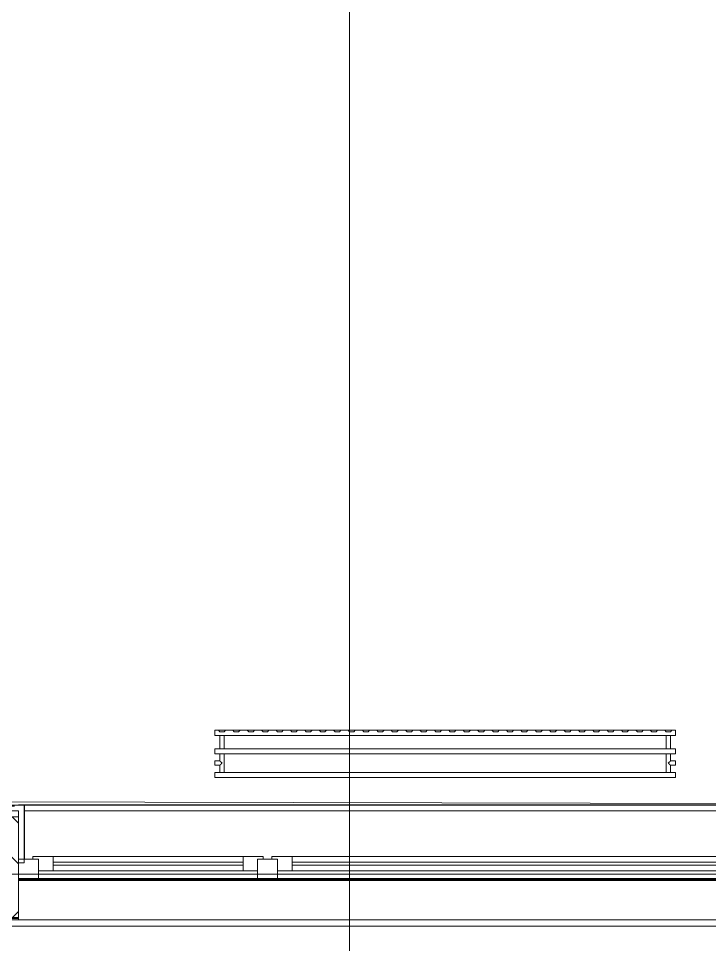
# Model space of a CAD drawing. Header units: millimetres. Extents: x -1113 to 415037, y -3642 to 28069.
# Drawn here: x 53375 to 55775, y -480 to 2735 of the extents above; entities that cross this region are included whole.
import ezdxf

# ---------------------------------------------------------------- set-up
doc = ezdxf.new("R2010")
doc.units = ezdxf.units.MM
for name, color, linetype, lineweight in [('0) Стена 3.93м', 3, 'Continuous', 60), ('1) Окна 2.25м-', 6, 'Continuous', 60), ('A-AREA-BNDY', 7, 'Continuous', 5), ('A-FLOR', 7, 'Continuous', 9), ('A-GLAZ', 7, 'Continuous', 9), ('A-GLAZ-1', 7, 'Continuous', 5), ('A-WALL', 7, 'Continuous', 5), ('I-WALL', 7, 'Continuous', 5), ('Оси', 7, 'Continuous', 9)]:
    doc.layers.add(name, color=color, linetype=linetype, lineweight=lineweight)
for name, color, linetype, lineweight, true_color in [('A-WALL-1', 9, 'Continuous', 5, 0x808080), ('A-WALL-FNSH-1', 9, 'Continuous', 5, 0x808080), ('M-EQPM-1', 7, 'Continuous', 9, 0xb2b2b2)]:
    doc.layers.add(name, color=color, linetype=linetype, lineweight=lineweight, true_color=true_color)

# ---------------------------------------------------------------- blocks, each defined once
blk = doc.blocks.new('120_Окно_СКБ_2Ст - 120_Окно_СКБ_2Ст 3100х2500 _мал_створка слева_-22446080-Объем проектирования 1 этажа')
at = {"layer": 'A-GLAZ'}
for p, q in [((-1550, -127), (-1550, -57)), ((-1550, -57), (-1480, -57)), ((-1480, -57), (-1480, -127)), ((650, -127), (650, -57)), ((650, -57), (720, -57)), ((720, -57), (720, -127)), ((1480, -127), (1480, -57)), ((1480, -57), (1550, -57)), ((1550, -57), (1550, -127)), ((650, -87), (-1480, -87)), ((-1480, -87), (-1480, -127)), ((-1430, -137), (-1430, -87)), ((600, -137), (600, -87)), ((650, -127), (650, -87)), ((1480, -87), (720, -87)), ((720, -87), (720, -127)), ((770, -137), (770, -87)), ((1430, -137), (1430, -87)), ((1480, -127), (1480, -87)), ((-1480, -127), (-1550, -127)), ((-1480, -127), (-1500, -127)), ((-1500, -127), (-1500, -137)), ((720, -127), (650, -127)), ((670, -127), (650, -127)), ((670, -137), (670, -127)), ((720, -127), (700, -127)), ((700, -127), (700, -137)), ((1550, -127), (1480, -127)), ((1500, -127), (1480, -127)), ((1500, -137), (1500, -127)), ((-1500, -137), (670, -137)), ((670, -137), (-1500, -137)), ((700, -137), (1500, -137)), ((1500, -137), (700, -137))]:
    blk.add_line(p, q, dxfattribs=at)
at = {"layer": 'A-GLAZ-1'}
for p, q in [((1550, -57), (-1550, -57)), ((-1530, -127), (-1500, -127)), ((-1430, -107), (600, -107)), ((600, -117), (-1430, -117)), ((670, -127), (700, -127)), ((770, -107), (1430, -107)), ((1430, -117), (770, -117)), ((1500, -127), (1530, -127))]:
    blk.add_line(p, q, dxfattribs=at)
blk = doc.blocks.new('radiator_prado_classic_z_tip_30_po exemplyaru - Classic Z Тип 30-500-V221-Объем проектирования 1 этажа')
at = {"layer": 'M-EQPM-1'}
for p, q in [((0, 228), (0, 210)), ((1600, 228), (0, 228)), ((0, 210), (0, 228)), ((0, 228), (12.5, 228)), ((12.5, 228), (37.5, 228)), ((37.5, 228), (12.5, 228)), ((12.5, 228), (37.5, 228)), ((12.5, 228), (17.5, 223)), ((12.5, 228), (17.5, 223)), ((32.5, 223), (37.5, 228)), ((37.5, 228), (32.5, 223)), ((37.5, 228), (62.5, 228)), ((62.5, 228), (87.5, 228)), ((87.5, 228), (62.5, 228)), ((62.5, 228), (87.5, 228)), ((62.5, 228), (67.5, 223)), ((62.5, 228), (67.5, 223)), ((82.5, 223), (87.5, 228)), ((87.5, 228), (82.5, 223)), ((87.5, 228), (112.5, 228)), ((112.5, 228), (137.5, 228)), ((137.5, 228), (112.5, 228)), ((112.5, 228), (137.5, 228)), ((112.5, 228), (117.5, 223)), ((112.5, 228), (117.5, 223)), ((132.5, 223), (137.5, 228)), ((137.5, 228), (132.5, 223)), ((137.5, 228), (162.5, 228)), ((162.5, 228), (187.5, 228)), ((187.5, 228), (162.5, 228)), ((162.5, 228), (187.5, 228)), ((162.5, 228), (167.5, 223)), ((162.5, 228), (167.5, 223)), ((182.5, 223), (187.5, 228)), ((187.5, 228), (182.5, 223)), ((187.5, 228), (212.5, 228)), ((212.5, 228), (237.5, 228)), ((237.5, 228), (212.5, 228)), ((212.5, 228), (237.5, 228)), ((212.5, 228), (217.5, 223)), ((212.5, 228), (217.5, 223)), ((232.5, 223), (237.5, 228)), ((237.5, 228), (232.5, 223)), ((237.5, 228), (262.5, 228)), ((262.5, 228), (287.5, 228)), ((287.5, 228), (262.5, 228)), ((262.5, 228), (287.5, 228)), ((262.5, 228), (267.5, 223)), ((262.5, 228), (267.5, 223)), ((282.5, 223), (287.5, 228)), ((287.5, 228), (282.5, 223)), ((287.5, 228), (312.5, 228)), ((312.5, 228), (337.5, 228)), ((337.5, 228), (312.5, 228)), ((312.5, 228), (337.5, 228)), ((312.5, 228), (317.5, 223)), ((312.5, 228), (317.5, 223)), ((332.5, 223), (337.5, 228)), ((337.5, 228), (332.5, 223)), ((337.5, 228), (362.5, 228)), ((362.5, 228), (387.5, 228)), ((387.5, 228), (362.5, 228)), ((362.5, 228), (387.5, 228)), ((362.5, 228), (367.5, 223)), ((362.5, 228), (367.5, 223)), ((382.5, 223), (387.5, 228)), ((387.5, 228), (382.5, 223)), ((387.5, 228), (412.5, 228)), ((412.5, 228), (437.5, 228)), ((437.5, 228), (412.5, 228)), ((412.5, 228), (437.5, 228)), ((412.5, 228), (417.5, 223)), ((412.5, 228), (417.5, 223)), ((432.5, 223), (437.5, 228)), ((437.5, 228), (432.5, 223)), ((437.5, 228), (462.5, 228)), ((462.5, 228), (487.5, 228)), ((487.5, 228), (462.5, 228)), ((462.5, 228), (487.5, 228)), ((462.5, 228), (467.5, 223)), ((462.5, 228), (467.5, 223)), ((482.5, 223), (487.5, 228)), ((487.5, 228), (482.5, 223)), ((487.5, 228), (512.5, 228)), ((512.5, 228), (537.5, 228)), ((537.5, 228), (512.5, 228)), ((512.5, 228), (537.5, 228)), ((512.5, 228), (517.5, 223)), ((512.5, 228), (517.5, 223)), ((532.5, 223), (537.5, 228)), ((537.5, 228), (532.5, 223)), ((537.5, 228), (562.5, 228)), ((562.5, 228), (587.5, 228)), ((587.5, 228), (562.5, 228)), ((562.5, 228), (587.5, 228)), ((562.5, 228), (567.5, 223)), ((562.5, 228), (567.5, 223)), ((582.5, 223), (587.5, 228)), ((587.5, 228), (582.5, 223)), ((587.5, 228), (612.5, 228)), ((612.5, 228), (637.5, 228)), ((637.5, 228), (612.5, 228)), ((612.5, 228), (637.5, 228)), ((612.5, 228), (617.5, 223)), ((612.5, 228), (617.5, 223)), ((632.5, 223), (637.5, 228)), ((637.5, 228), (632.5, 223)), ((637.5, 228), (662.5, 228)), ((662.5, 228), (687.5, 228)), ((687.5, 228), (662.5, 228)), ((662.5, 228), (687.5, 228)), ((662.5, 228), (667.5, 223)), ((662.5, 228), (667.5, 223)), ((682.5, 223), (687.5, 228)), ((687.5, 228), (682.5, 223)), ((687.5, 228), (712.5, 228)), ((712.5, 228), (737.5, 228)), ((737.5, 228), (712.5, 228)), ((712.5, 228), (737.5, 228)), ((712.5, 228), (717.5, 223)), ((712.5, 228), (717.5, 223)), ((732.5, 223), (737.5, 228)), ((737.5, 228), (732.5, 223)), ((737.5, 228), (762.5, 228)), ((762.5, 228), (787.5, 228)), ((787.5, 228), (762.5, 228)), ((762.5, 228), (787.5, 228)), ((762.5, 228), (767.5, 223)), ((762.5, 228), (767.5, 223)), ((782.5, 223), (787.5, 228)), ((787.5, 228), (782.5, 223)), ((787.5, 228), (812.5, 228)), ((812.5, 228), (837.5, 228)), ((837.5, 228), (812.5, 228)), ((812.5, 228), (837.5, 228)), ((812.5, 228), (817.5, 223)), ((812.5, 228), (817.5, 223)), ((832.5, 223), (837.5, 228)), ((837.5, 228), (832.5, 223)), ((837.5, 228), (862.5, 228)), ((862.5, 228), (887.5, 228)), ((887.5, 228), (862.5, 228)), ((862.5, 228), (887.5, 228)), ((862.5, 228), (867.5, 223)), ((862.5, 228), (867.5, 223)), ((882.5, 223), (887.5, 228)), ((887.5, 228), (882.5, 223)), ((887.5, 228), (912.5, 228)), ((912.5, 228), (937.5, 228)), ((937.5, 228), (912.5, 228)), ((912.5, 228), (937.5, 228)), ((912.5, 228), (917.5, 223)), ((912.5, 228), (917.5, 223)), ((932.5, 223), (937.5, 228)), ((937.5, 228), (932.5, 223)), ((937.5, 228), (962.5, 228)), ((962.5, 228), (987.5, 228)), ((987.5, 228), (962.5, 228)), ((962.5, 228), (987.5, 228)), ((962.5, 228), (967.5, 223)), ((962.5, 228), (967.5, 223)), ((982.5, 223), (987.5, 228)), ((987.5, 228), (982.5, 223)), ((987.5, 228), (1012.5, 228)), ((1012.5, 228), (1037.5, 228)), ((1037.5, 228), (1012.5, 228)), ((1012.5, 228), (1037.5, 228)), ((1012.5, 228), (1017.5, 223)), ((1012.5, 228), (1017.5, 223)), ((1032.5, 223), (1037.5, 228)), ((1037.5, 228), (1032.5, 223)), ((1037.5, 228), (1062.5, 228)), ((1062.5, 228), (1087.5, 228)), ((1087.5, 228), (1062.5, 228)), ((1062.5, 228), (1087.5, 228)), ((1062.5, 228), (1067.5, 223)), ((1062.5, 228), (1067.5, 223)), ((1082.5, 223), (1087.5, 228)), ((1087.5, 228), (1082.5, 223)), ((1087.5, 228), (1112.5, 228)), ((1112.5, 228), (1137.5, 228)), ((1137.5, 228), (1112.5, 228)), ((1112.5, 228), (1137.5, 228)), ((1112.5, 228), (1117.5, 223)), ((1112.5, 228), (1117.5, 223)), ((1132.5, 223), (1137.5, 228)), ((1137.5, 228), (1132.5, 223)), ((1137.5, 228), (1162.5, 228)), ((1162.5, 228), (1187.5, 228)), ((1187.5, 228), (1162.5, 228)), ((1162.5, 228), (1187.5, 228)), ((1162.5, 228), (1167.5, 223)), ((1162.5, 228), (1167.5, 223)), ((1182.5, 223), (1187.5, 228)), ((1187.5, 228), (1182.5, 223)), ((1187.5, 228), (1212.5, 228)), ((1212.5, 228), (1237.5, 228)), ((1237.5, 228), (1212.5, 228)), ((1212.5, 228), (1237.5, 228)), ((1212.5, 228), (1217.5, 223)), ((1212.5, 228), (1217.5, 223)), ((1232.5, 223), (1237.5, 228)), ((1237.5, 228), (1232.5, 223)), ((1237.5, 228), (1262.5, 228)), ((1262.5, 228), (1287.5, 228)), ((1287.5, 228), (1262.5, 228)), ((1262.5, 228), (1287.5, 228)), ((1262.5, 228), (1267.5, 223)), ((1262.5, 228), (1267.5, 223)), ((1282.5, 223), (1287.5, 228)), ((1287.5, 228), (1282.5, 223)), ((1287.5, 228), (1312.5, 228)), ((1312.5, 228), (1337.5, 228)), ((1337.5, 228), (1312.5, 228)), ((1312.5, 228), (1337.5, 228)), ((1312.5, 228), (1317.5, 223)), ((1312.5, 228), (1317.5, 223)), ((1332.5, 223), (1337.5, 228)), ((1337.5, 228), (1332.5, 223)), ((1337.5, 228), (1362.5, 228)), ((1362.5, 228), (1387.5, 228)), ((1387.5, 228), (1362.5, 228)), ((1362.5, 228), (1387.5, 228)), ((1362.5, 228), (1367.5, 223)), ((1362.5, 228), (1367.5, 223)), ((1382.5, 223), (1387.5, 228)), ((1387.5, 228), (1382.5, 223)), ((1387.9, 228), (1412.5, 228)), ((1412.5, 228), (1437.5, 228)), ((1437.5, 228), (1412.5, 228)), ((1412.5, 228), (1437.5, 228)), ((1412.5, 228), (1417.5, 223)), ((1412.5, 228), (1417.5, 223)), ((1432.5, 223), (1437.5, 228)), ((1437.5, 228), (1432.5, 223)), ((1437.5, 228), (1462.5, 228)), ((1462.5, 228), (1487.5, 228)), ((1487.5, 228), (1462.5, 228)), ((1462.5, 228), (1487.5, 228)), ((1462.5, 228), (1467.5, 223)), ((1462.5, 228), (1467.5, 223)), ((1482.5, 223), (1487.5, 228)), ((1487.5, 228), (1482.5, 223)), ((1487.5, 228), (1512.5, 228)), ((1512.5, 228), (1537.5, 228)), ((1537.5, 228), (1512.5, 228)), ((1512.5, 228), (1537.5, 228)), ((1512.5, 228), (1517.5, 223)), ((1512.5, 228), (1517.5, 223)), ((1532.5, 223), (1537.5, 228)), ((1537.5, 228), (1532.5, 223)), ((1537.5, 228), (1562.5, 228)), ((1562.5, 228), (1587.5, 228)), ((1587.5, 228), (1562.5, 228)), ((1562.5, 228), (1587.5, 228)), ((1562.5, 228), (1567.5, 223)), ((1562.5, 228), (1567.5, 223)), ((1582.5, 223), (1587.5, 228)), ((1587.5, 228), (1582.5, 223)), ((1587.5, 228), (1600, 228)), ((1600, 210), (1600, 228)), ((1600, 228), (1600, 210)), ((0, 210), (1600, 210)), ((17.8, 210), (0, 210)), ((32.5, 223), (17.5, 223)), ((17.5, 223), (32.5, 223)), ((17.5, 210), (17.5, 164)), ((17.5, 210), (17.5, 164)), ((17.8, 210), (17.5, 210)), ((17.5, 210), (17.8, 210)), ((17.8, 210), (17.5, 210)), ((17.5, 210), (32.5, 210)), ((32.2, 210), (17.8, 210)), ((17.8, 210), (32.2, 210)), ((32.2, 210), (17.8, 210)), ((32.5, 210), (32.2, 210)), ((32.2, 210), (32.5, 210)), ((32.5, 210), (32.2, 210)), ((1567.8, 210), (32.2, 210)), ((32.5, 164), (32.5, 210)), ((32.5, 164), (32.5, 210)), ((82.5, 223), (67.5, 223)), ((67.5, 223), (82.5, 223)), ((132.5, 223), (117.5, 223)), ((117.5, 223), (132.5, 223)), ((182.5, 223), (167.5, 223)), ((167.5, 223), (182.5, 223)), ((232.5, 223), (217.5, 223)), ((217.5, 223), (232.5, 223)), ((282.5, 223), (267.5, 223)), ((267.5, 223), (282.5, 223)), ((332.5, 223), (317.5, 223)), ((317.5, 223), (332.5, 223)), ((382.5, 223), (367.5, 223)), ((367.5, 223), (382.5, 223)), ((432.5, 223), (417.5, 223)), ((417.5, 223), (432.5, 223)), ((482.5, 223), (467.5, 223)), ((467.5, 223), (482.5, 223)), ((532.5, 223), (517.5, 223)), ((517.5, 223), (532.5, 223)), ((582.5, 223), (567.5, 223)), ((567.5, 223), (582.5, 223)), ((632.5, 223), (617.5, 223)), ((617.5, 223), (632.5, 223)), ((682.5, 223), (667.5, 223)), ((667.5, 223), (682.5, 223)), ((732.5, 223), (717.5, 223)), ((717.5, 223), (732.5, 223)), ((782.5, 223), (767.5, 223)), ((767.5, 223), (782.5, 223)), ((832.5, 223), (817.5, 223)), ((817.5, 223), (832.5, 223)), ((882.5, 223), (867.5, 223)), ((867.5, 223), (882.5, 223)), ((932.5, 223), (917.5, 223)), ((917.5, 223), (932.5, 223)), ((982.5, 223), (967.5, 223)), ((967.5, 223), (982.5, 223)), ((1032.5, 223), (1017.5, 223)), ((1017.5, 223), (1032.5, 223)), ((1082.5, 223), (1067.5, 223)), ((1067.5, 223), (1082.5, 223)), ((1132.5, 223), (1117.5, 223)), ((1117.5, 223), (1132.5, 223)), ((1182.5, 223), (1167.5, 223)), ((1167.5, 223), (1182.5, 223)), ((1232.5, 223), (1217.5, 223)), ((1217.5, 223), (1232.5, 223)), ((1282.5, 223), (1267.5, 223)), ((1267.5, 223), (1282.5, 223)), ((1332.5, 223), (1317.5, 223)), ((1317.5, 223), (1332.5, 223)), ((1382.5, 223), (1367.5, 223)), ((1367.5, 223), (1382.5, 223)), ((1432.5, 223), (1417.5, 223)), ((1417.5, 223), (1432.5, 223)), ((1482.5, 223), (1467.5, 223)), ((1467.5, 223), (1482.5, 223)), ((1532.5, 223), (1517.5, 223)), ((1517.5, 223), (1532.5, 223)), ((1582.5, 223), (1567.5, 223)), ((1567.5, 223), (1582.5, 223)), ((1567.5, 210), (1567.5, 164)), ((1567.5, 210), (1567.5, 164)), ((1567.8, 210), (1567.5, 210)), ((1567.5, 210), (1582.5, 210)), ((1567.8, 210), (1567.5, 210)), ((1567.5, 210), (1567.8, 210)), ((1582.2, 210), (1567.8, 210)), ((1582.2, 210), (1567.8, 210)), ((1567.8, 210), (1582.2, 210)), ((1582.5, 210), (1582.2, 210)), ((1582.5, 210), (1582.2, 210)), ((1582.2, 210), (1582.5, 210)), ((1600, 210), (1582.2, 210)), ((1582.5, 164), (1582.5, 210)), ((1582.5, 164), (1582.5, 210)), ((1600, 164), (0, 164)), ((0, 164), (0, 146)), ((0, 146), (0, 164)), ((0, 164), (17.8, 164)), ((17.8, 164), (17.5, 164)), ((17.5, 164), (17.8, 164)), ((17.8, 164), (17.5, 164)), ((17.5, 164), (32.5, 164)), ((32.2, 164), (17.8, 164)), ((17.8, 164), (32.2, 164)), ((32.2, 164), (17.8, 164)), ((32.5, 164), (32.2, 164)), ((32.2, 164), (32.5, 164)), ((32.5, 164), (32.2, 164)), ((32.2, 164), (1567.8, 164)), ((1567.8, 164), (1567.5, 164)), ((1567.5, 164), (1582.5, 164)), ((1567.8, 164), (1567.5, 164)), ((1567.5, 164), (1567.8, 164)), ((1582.2, 164), (1567.8, 164)), ((1582.2, 164), (1567.8, 164)), ((1567.8, 164), (1575, 164)), ((1575, 164), (1582.2, 164)), ((1582.5, 164), (1582.2, 164)), ((1582.5, 164), (1582.2, 164)), ((1582.2, 164), (1582.5, 164)), ((1582.2, 164), (1600, 164)), ((1600, 146), (1600, 164)), ((1600, 164), (1600, 146)), ((0, 146), (1600, 146)), ((18.5, 146), (0, 146)), ((17.5, 146), (17.5, 121.5)), ((17.5, 146), (17.5, 121.5)), ((17.5, 146), (18.5, 146)), ((18.5, 146), (17.5, 146)), ((17.5, 146), (18.5, 146)), ((32.5, 146), (17.5, 146)), ((18.5, 146), (32.2, 146)), ((32.2, 146), (18.5, 146)), ((18.5, 146), (32.2, 146)), ((32.2, 146), (32.5, 146)), ((32.5, 146), (32.2, 146)), ((32.2, 146), (32.5, 146)), ((1567.8, 146), (32.2, 146)), ((32.5, 82), (32.5, 146)), ((32.5, 82), (32.5, 146)), ((1567.5, 146), (1567.5, 82)), ((1567.5, 146), (1567.5, 82)), ((1567.5, 146), (1567.8, 146)), ((1582.5, 146), (1567.5, 146)), ((1567.5, 146), (1567.8, 146)), ((1567.8, 146), (1567.5, 146)), ((1567.8, 146), (1581.5, 146)), ((1567.8, 146), (1581.5, 146)), ((1581.5, 146), (1567.8, 146)), ((1581.5, 146), (1582.5, 146)), ((1581.5, 146), (1582.5, 146)), ((1582.5, 146), (1581.5, 146)), ((1600, 146), (1581.5, 146)), ((1582.5, 121.5), (1582.5, 146)), ((1582.5, 121.5), (1582.5, 146)), ((17.5, 121.5), (0, 121.5)), ((17.5, 121.5), (0, 121.5)), ((0, 121.5), (0, 120.5)), ((0, 106.5), (0, 121.5)), ((0, 120.5), (0, 107.5)), ((0, 120.5), (0, 119.3)), ((0, 114), (0, 120.5)), ((0, 120.5), (0, 120.5)), ((0, 119.3), (0, 117.8)), ((0, 117.8), (0, 114)), ((0, 114), (0, 110.3)), ((0, 107.5), (0, 114)), ((0, 110.3), (0, 108.7)), ((0, 108.7), (0, 107.5)), ((0, 107.5), (0, 106.5)), ((0, 107.5), (0, 107.5)), ((0, 106.5), (17.5, 106.5)), ((0, 106.5), (17.5, 106.5)), ((17.5, 106.5), (17.5, 82)), ((17.5, 106.5), (17.5, 82)), ((1600, 121.5), (1582.5, 121.5)), ((1600, 121.5), (1582.5, 121.5)), ((1582.5, 82), (1582.5, 106.5)), ((1582.5, 106.5), (1600, 106.5)), ((1582.5, 82), (1582.5, 106.5)), ((1582.5, 106.5), (1600, 106.5)), ((1600, 121.5), (1600, 106.5)), ((1600, 120.5), (1600, 121.5)), ((1600, 121.5), (1600, 120.5)), ((1600, 120.5), (1600, 121.5)), ((1600, 107.5), (1600, 120.5)), ((1600, 120.5), (1600, 107.5)), ((1600, 107.5), (1600, 120.5)), ((1600, 106.5), (1600, 107.5)), ((1600, 107.5), (1600, 106.5)), ((1600, 106.5), (1600, 107.5)), ((1600, 82), (0, 82)), ((0, 82), (0, 64)), ((0, 64), (0, 82)), ((0, 82), (18.5, 82)), ((18.5, 82), (17.5, 82)), ((17.5, 82), (18.5, 82)), ((18.5, 82), (17.5, 82)), ((17.5, 82), (32.5, 82)), ((32.2, 82), (18.5, 82)), ((18.5, 82), (32.2, 82)), ((32.2, 82), (18.5, 82)), ((32.5, 82), (32.2, 82)), ((32.2, 82), (32.5, 82)), ((32.5, 82), (32.2, 82)), ((32.2, 82), (1567.8, 82)), ((1567.8, 82), (1567.5, 82)), ((1567.5, 82), (1582.5, 82)), ((1567.8, 82), (1567.5, 82)), ((1567.5, 82), (1567.8, 82)), ((1581.5, 82), (1567.8, 82)), ((1581.5, 82), (1567.8, 82)), ((1567.8, 82), (1581.5, 82)), ((1582.5, 82), (1581.5, 82)), ((1582.5, 82), (1581.5, 82)), ((1581.5, 82), (1582.5, 82)), ((1581.5, 82), (1600, 82)), ((1600, 64), (1600, 82)), ((1600, 82), (1600, 64)), ((1600, 64), (0, 64)), ((0, 64), (1600, 64))]:
    blk.add_line(p, q, dxfattribs=at)
for points, knots in [([(18.5, 120.5), (18.4, 120.6), (18.3, 120.7), (18.1, 120.9), (17.9, 121.1), (17.8, 121.2), (17.7, 121.3), (17.5, 121.5), (17.5, 121.5), (17.5, 121.5)], [0.7142857, 0.7142857, 0.7142857, 0.7142857, 0.75, 0.7857143, 0.8214286, 0.8571429, 0.8928571, 0.9285714, 1, 1, 1, 1]), ([(17.5, 121.5), (17.5, 121.5), (17.5, 121.5), (17.7, 121.3), (17.8, 121.2), (17.9, 121.1), (18.1, 120.9), (18.3, 120.7), (18.4, 120.6), (18.5, 120.5)], [0, 0, 0, 0, 0.0714286, 0.1071429, 0.1428571, 0.1785714, 0.2142857, 0.25, 0.2857143, 0.2857143, 0.2857143, 0.2857143]), ([(17.5, 121.5), (17.5, 121.5), (17.5, 121.5), (17.7, 121.3), (17.8, 121.2), (17.9, 121.1), (18.1, 120.9), (18.3, 120.7), (18.4, 120.6), (18.5, 120.5)], [0, 0, 0, 0, 0.0714286, 0.1071429, 0.1428571, 0.1785714, 0.2142857, 0.25, 0.2857143, 0.2857143, 0.2857143, 0.2857143]), ([(25, 114), (24.5, 114.5), (23.6, 115.4), (22.4, 116.6), (21.6, 117.4), (21.1, 117.9), (20.8, 118.2), (20.5, 118.5), (20.2, 118.8), (19.8, 119.1), (19.6, 119.4), (19.3, 119.7), (19, 120), (18.7, 120.3), (18.5, 120.5), (18.3, 120.7), (18.1, 120.9), (17.9, 121.1), (17.8, 121.2), (17.7, 121.3), (17.5, 121.5), (17.5, 121.5), (17.5, 121.5)], [0, 0, 0, 0, 0.142857, 0.285714, 0.357143, 0.392857, 0.428571, 0.464286, 0.5, 0.535714, 0.571429, 0.607143, 0.642857, 0.678571, 0.714286, 0.75, 0.785714, 0.821429, 0.857143, 0.892857, 0.928571, 1, 1, 1, 1]), ([(17.5, 106.5), (17.5, 106.5), (17.5, 106.5), (17.7, 106.7), (17.8, 106.8), (17.9, 106.9), (18.1, 107.1), (18.3, 107.3), (18.5, 107.5), (18.7, 107.7), (19, 108), (19.3, 108.3), (19.6, 108.6), (19.8, 108.9), (20.3, 109.3), (20.7, 109.7), (21.1, 110.1), (21.6, 110.6), (22.4, 111.4), (23.6, 112.6), (24.5, 113.5), (25, 114)], [0, 0, 0, 0, 0.071429, 0.107143, 0.142857, 0.178571, 0.214286, 0.25, 0.285714, 0.321429, 0.357143, 0.392857, 0.428571, 0.464286, 0.5, 0.571429, 0.607143, 0.642857, 0.714286, 0.857143, 1, 1, 1, 1]), ([(17.5, 106.5), (17.5, 106.5), (17.5, 106.5), (17.7, 106.7), (17.8, 106.8), (17.9, 106.9), (18.1, 107.1), (18.3, 107.3), (18.4, 107.4), (18.5, 107.5)], [0, 0, 0, 0, 0.0714286, 0.1071429, 0.1428571, 0.1785714, 0.2142857, 0.25, 0.2857143, 0.2857143, 0.2857143, 0.2857143]), ([(18.5, 107.5), (18.4, 107.4), (18.3, 107.3), (18.1, 107.1), (17.9, 106.9), (17.8, 106.8), (17.7, 106.7), (17.5, 106.5), (17.5, 106.5), (17.5, 106.5)], [0.7142857, 0.7142857, 0.7142857, 0.7142857, 0.75, 0.7857143, 0.8214286, 0.8571429, 0.8928571, 0.9285714, 1, 1, 1, 1]), ([(18.5, 107.5), (18.4, 107.4), (18.3, 107.3), (18.1, 107.1), (17.9, 106.9), (17.8, 106.8), (17.7, 106.7), (17.5, 106.5), (17.5, 106.5), (17.5, 106.5)], [0.7142857, 0.7142857, 0.7142857, 0.7142857, 0.75, 0.7857143, 0.8214286, 0.8571429, 0.8928571, 0.9285714, 1, 1, 1, 1]), ([(22.1, 116.9), (21.9, 117.1), (21.6, 117.4), (21.1, 117.9), (20.8, 118.2), (20.5, 118.5), (20.2, 118.8), (19.9, 119.2), (19.7, 119.3), (19.6, 119.4)], [0.2857143, 0.2857143, 0.2857143, 0.2857143, 0.3571429, 0.3928571, 0.4285714, 0.4642857, 0.5, 0.5357143, 0.5714286, 0.5714286, 0.5714286, 0.5714286]), ([(19.6, 119.4), (19.7, 119.3), (19.9, 119.2), (20.3, 118.7), (20.7, 118.3), (21.1, 117.9), (21.6, 117.4), (21.9, 117.1), (22.1, 116.9)], [0.4285714, 0.4285714, 0.4285714, 0.4285714, 0.4642857, 0.5, 0.5714286, 0.6071429, 0.6428571, 0.7142857, 0.7142857, 0.7142857, 0.7142857]), ([(19.6, 119.4), (19.7, 119.3), (19.8, 119.1), (20.3, 118.7), (20.7, 118.3), (21.1, 117.9), (21.6, 117.4), (21.9, 117.1), (22.1, 116.9)], [0.4285714, 0.4285714, 0.4285714, 0.4285714, 0.4642857, 0.5, 0.5714286, 0.6071429, 0.6428571, 0.7142857, 0.7142857, 0.7142857, 0.7142857]), ([(19.6, 108.6), (19.7, 108.7), (19.9, 108.8), (20.3, 109.3), (20.7, 109.7), (21.1, 110.1), (21.6, 110.6), (21.9, 110.9), (22.1, 111.1)], [0.4285714, 0.4285714, 0.4285714, 0.4285714, 0.4642857, 0.5, 0.5714286, 0.6071429, 0.6428571, 0.7142857, 0.7142857, 0.7142857, 0.7142857]), ([(22.1, 111.1), (21.9, 110.9), (21.6, 110.6), (21.1, 110.1), (20.8, 109.8), (20.5, 109.5), (20.2, 109.2), (19.9, 108.8), (19.7, 108.7), (19.6, 108.6)], [0.2857143, 0.2857143, 0.2857143, 0.2857143, 0.3571429, 0.3928571, 0.4285714, 0.4642857, 0.5, 0.5357143, 0.5714286, 0.5714286, 0.5714286, 0.5714286]), ([(22.1, 111.1), (21.9, 110.9), (21.6, 110.6), (21.1, 110.1), (20.8, 109.8), (20.5, 109.5), (20.2, 109.2), (19.8, 108.9), (19.7, 108.7), (19.6, 108.6)], [0.2857143, 0.2857143, 0.2857143, 0.2857143, 0.3571429, 0.3928571, 0.4285714, 0.4642857, 0.5, 0.5357143, 0.5714286, 0.5714286, 0.5714286, 0.5714286]), ([(1575, 114), (1575.5, 114.5), (1576.4, 115.4), (1577.6, 116.6), (1578.4, 117.4), (1578.9, 117.9), (1579.2, 118.2), (1579.5, 118.5), (1579.8, 118.8), (1580.1, 119.2), (1580.4, 119.4), (1580.7, 119.7), (1581, 120), (1581.3, 120.3), (1581.5, 120.5), (1581.7, 120.7), (1581.9, 120.9), (1582.1, 121.1), (1582.2, 121.2), (1582.3, 121.3), (1582.5, 121.5), (1582.5, 121.5), (1582.5, 121.5)], [0, 0, 0, 0, 0.142857, 0.285714, 0.357143, 0.392857, 0.428571, 0.464286, 0.5, 0.535714, 0.571429, 0.607143, 0.642857, 0.678571, 0.714286, 0.75, 0.785714, 0.821429, 0.857143, 0.892857, 0.928571, 1, 1, 1, 1]), ([(1582.5, 106.5), (1582.5, 106.5), (1582.5, 106.5), (1582.3, 106.7), (1582.2, 106.8), (1582.1, 106.9), (1581.9, 107.1), (1581.7, 107.3), (1581.5, 107.5), (1581.3, 107.7), (1581, 108), (1580.7, 108.3), (1580.4, 108.6), (1580.1, 108.8), (1579.7, 109.3), (1579.3, 109.7), (1578.9, 110.1), (1578.4, 110.6), (1577.6, 111.4), (1576.4, 112.6), (1575.5, 113.5), (1575, 114)], [0, 0, 0, 0, 0.071429, 0.107143, 0.142857, 0.178571, 0.214286, 0.25, 0.285714, 0.321429, 0.357143, 0.392857, 0.428571, 0.464286, 0.5, 0.571429, 0.607143, 0.642857, 0.714286, 0.857143, 1, 1, 1, 1]), ([(1580.4, 119.4), (1580.3, 119.3), (1580.1, 119.2), (1579.7, 118.7), (1579.3, 118.3), (1578.9, 117.9), (1578.4, 117.4), (1578.1, 117.1), (1577.9, 116.9)], [0.4285714, 0.4285714, 0.4285714, 0.4285714, 0.4642857, 0.5, 0.5714286, 0.6071429, 0.6428571, 0.7142857, 0.7142857, 0.7142857, 0.7142857]), ([(1580.4, 119.4), (1580.3, 119.3), (1580.1, 119.2), (1579.7, 118.7), (1579.3, 118.3), (1578.9, 117.9), (1578.4, 117.4), (1578.1, 117.1), (1577.9, 116.9)], [0.4285714, 0.4285714, 0.4285714, 0.4285714, 0.4642857, 0.5, 0.5714286, 0.6071429, 0.6428571, 0.7142857, 0.7142857, 0.7142857, 0.7142857]), ([(1577.9, 116.9), (1578.1, 117.1), (1578.4, 117.4), (1578.9, 117.9), (1579.2, 118.2), (1579.5, 118.5), (1579.8, 118.8), (1580.1, 119.2), (1580.3, 119.3), (1580.4, 119.4)], [0.2857143, 0.2857143, 0.2857143, 0.2857143, 0.3571429, 0.3928571, 0.4285714, 0.4642857, 0.5, 0.5357143, 0.5714286, 0.5714286, 0.5714286, 0.5714286]), ([(1577.9, 111.1), (1578.1, 110.9), (1578.4, 110.6), (1578.9, 110.1), (1579.2, 109.8), (1579.5, 109.5), (1579.8, 109.2), (1580.1, 108.8), (1580.3, 108.7), (1580.4, 108.6)], [0.2857143, 0.2857143, 0.2857143, 0.2857143, 0.3571429, 0.3928571, 0.4285714, 0.4642857, 0.5, 0.5357143, 0.5714286, 0.5714286, 0.5714286, 0.5714286]), ([(1577.9, 111.1), (1578.1, 110.9), (1578.4, 110.6), (1578.9, 110.1), (1579.2, 109.8), (1579.5, 109.5), (1579.8, 109.2), (1580.1, 108.8), (1580.3, 108.7), (1580.4, 108.6)], [0.2857143, 0.2857143, 0.2857143, 0.2857143, 0.3571429, 0.3928571, 0.4285714, 0.4642857, 0.5, 0.5357143, 0.5714286, 0.5714286, 0.5714286, 0.5714286]), ([(1580.4, 108.6), (1580.3, 108.7), (1580.1, 108.8), (1579.7, 109.3), (1579.3, 109.7), (1578.9, 110.1), (1578.4, 110.6), (1578.1, 110.9), (1577.9, 111.1)], [0.4285714, 0.4285714, 0.4285714, 0.4285714, 0.4642857, 0.5, 0.5714286, 0.6071429, 0.6428571, 0.7142857, 0.7142857, 0.7142857, 0.7142857]), ([(1582.5, 121.5), (1582.5, 121.5), (1582.5, 121.5), (1582.3, 121.3), (1582.2, 121.2), (1582.1, 121.1), (1581.9, 120.9), (1581.7, 120.7), (1581.6, 120.6), (1581.5, 120.5)], [0, 0, 0, 0, 0.0714286, 0.1071429, 0.1428571, 0.1785714, 0.2142857, 0.25, 0.2857143, 0.2857143, 0.2857143, 0.2857143]), ([(1582.5, 121.5), (1582.5, 121.5), (1582.5, 121.5), (1582.3, 121.3), (1582.2, 121.2), (1582.1, 121.1), (1581.9, 120.9), (1581.7, 120.7), (1581.6, 120.6), (1581.5, 120.5)], [0, 0, 0, 0, 0.0714286, 0.1071429, 0.1428571, 0.1785714, 0.2142857, 0.25, 0.2857143, 0.2857143, 0.2857143, 0.2857143]), ([(1581.5, 120.5), (1581.6, 120.6), (1581.7, 120.7), (1581.9, 120.9), (1582.1, 121.1), (1582.2, 121.2), (1582.3, 121.3), (1582.5, 121.5), (1582.5, 121.5), (1582.5, 121.5)], [0.7142857, 0.7142857, 0.7142857, 0.7142857, 0.75, 0.7857143, 0.8214286, 0.8571429, 0.8928571, 0.9285714, 1, 1, 1, 1]), ([(1581.5, 107.5), (1581.6, 107.4), (1581.7, 107.3), (1581.9, 107.1), (1582.1, 106.9), (1582.2, 106.8), (1582.3, 106.7), (1582.5, 106.5), (1582.5, 106.5), (1582.5, 106.5)], [0.7142857, 0.7142857, 0.7142857, 0.7142857, 0.75, 0.7857143, 0.8214286, 0.8571429, 0.8928571, 0.9285714, 1, 1, 1, 1]), ([(1581.5, 107.5), (1581.6, 107.4), (1581.7, 107.3), (1581.9, 107.1), (1582.1, 106.9), (1582.2, 106.8), (1582.3, 106.7), (1582.5, 106.5), (1582.5, 106.5), (1582.5, 106.5)], [0.7142857, 0.7142857, 0.7142857, 0.7142857, 0.75, 0.7857143, 0.8214286, 0.8571429, 0.8928571, 0.9285714, 1, 1, 1, 1]), ([(1582.5, 106.5), (1582.5, 106.5), (1582.5, 106.5), (1582.3, 106.7), (1582.2, 106.8), (1582.1, 106.9), (1581.9, 107.1), (1581.7, 107.3), (1581.6, 107.4), (1581.5, 107.5)], [0, 0, 0, 0, 0.0714286, 0.1071429, 0.1428571, 0.1785714, 0.2142857, 0.25, 0.2857143, 0.2857143, 0.2857143, 0.2857143])]:
    blk.add_open_spline(points, degree=3, knots=knots, dxfattribs=at)
for points in [[(19.6, 119.4), (19.5, 119.5), (19.3, 119.7), (19, 120), (18.7, 120.3), (18.6, 120.4), (18.5, 120.5)], [(18.5, 120.5), (18.6, 120.4), (18.7, 120.3), (19, 120), (19.3, 119.7), (19.5, 119.5), (19.6, 119.4)], [(18.5, 120.5), (18.6, 120.4), (18.7, 120.3), (19, 120), (19.3, 119.7), (19.5, 119.5), (19.6, 119.4)], [(18.5, 107.5), (18.6, 107.6), (18.7, 107.7), (19, 108), (19.3, 108.3), (19.5, 108.5), (19.6, 108.6)], [(19.6, 108.6), (19.5, 108.5), (19.3, 108.3), (19, 108), (18.7, 107.7), (18.6, 107.6), (18.5, 107.5)], [(19.6, 108.6), (19.5, 108.5), (19.3, 108.3), (19, 108), (18.7, 107.7), (18.6, 107.6), (18.5, 107.5)], [(25, 114), (24.5, 114.5), (23.6, 115.4), (22.6, 116.4), (22.1, 116.9)], [(22.1, 116.9), (22.6, 116.4), (23.6, 115.4), (24.5, 114.5), (25, 114)], [(22.1, 116.9), (22.6, 116.4), (23.6, 115.4), (24.5, 114.5), (25, 114)], [(22.1, 111.1), (22.6, 111.6), (23.6, 112.6), (24.5, 113.5), (25, 114)], [(25, 114), (24.5, 113.5), (23.6, 112.6), (22.6, 111.6), (22.1, 111.1)], [(25, 114), (24.5, 113.5), (23.6, 112.6), (22.6, 111.6), (22.1, 111.1)], [(1577.9, 116.9), (1577.4, 116.4), (1576.4, 115.4), (1575.5, 114.5), (1575, 114)], [(1577.9, 116.9), (1577.4, 116.4), (1576.4, 115.4), (1575.5, 114.5), (1575, 114)], [(1575, 114), (1575.5, 114.5), (1576.4, 115.4), (1577.4, 116.4), (1577.9, 116.9)], [(1575, 114), (1575.5, 113.5), (1576.4, 112.6), (1577.4, 111.6), (1577.9, 111.1)], [(1575, 114), (1575.5, 113.5), (1576.4, 112.6), (1577.4, 111.6), (1577.9, 111.1)], [(1577.9, 111.1), (1577.4, 111.6), (1576.4, 112.6), (1575.5, 113.5), (1575, 114)], [(1581.5, 120.5), (1581.4, 120.4), (1581.3, 120.3), (1581, 120), (1580.7, 119.7), (1580.5, 119.5), (1580.4, 119.4)], [(1581.5, 120.5), (1581.4, 120.4), (1581.3, 120.3), (1581, 120), (1580.7, 119.7), (1580.5, 119.5), (1580.4, 119.4)], [(1580.4, 119.4), (1580.5, 119.5), (1580.7, 119.7), (1581, 120), (1581.3, 120.3), (1581.4, 120.4), (1581.5, 120.5)], [(1580.4, 108.6), (1580.5, 108.5), (1580.7, 108.3), (1581, 108), (1581.3, 107.7), (1581.4, 107.6), (1581.5, 107.5)], [(1580.4, 108.6), (1580.5, 108.5), (1580.7, 108.3), (1581, 108), (1581.3, 107.7), (1581.4, 107.6), (1581.5, 107.5)], [(1581.5, 107.5), (1581.4, 107.6), (1581.3, 107.7), (1581, 108), (1580.7, 108.3), (1580.5, 108.5), (1580.4, 108.6)]]:
    blk.add_open_spline(points, degree=3, dxfattribs=at)
blk = doc.blocks.new('1floor')
at = {"layer": 'A-WALL'}
h = blk.add_hatch(dxfattribs=at)
h.set_pattern_fill('FP_2', color=256, style=0, pattern_type=2)
h.set_pattern_definition([(135, (0, 0), (-70.71068, -70.71068), [])])
h.paths.add_polyline_path([(56910, -100), (57160, -100), (57160, 100), (56910, 100), (56910, -7.3)])
h.paths.add_polyline_path([(47910, -100), (48160, -100), (48159.2, 100), (47910, 100), (47910, -7.3)])
h.paths.add_polyline_path([(49060, -100), (49771.5, -100), (49771.5, 100), (49060, 100), (49060, -7.3)])
h.paths.add_polyline_path([(51871.5, -100), (51910, -100), (51910, 100), (51871.5, 100), (51871.5, -7.3)])
h.paths.add_polyline_path([(52410, -100), (53310, -100), (53310, 100), (52410, 100), (52410, -25.1)])
h.paths.add_polyline_path([(59260, -100), (60010, -100), (60010, 100), (59260, 100), (59260, -7.3)])
h.paths.add_polyline_path([(61410, -100), (61610, -100), (61610, 100), (61410, 100), (61410, -7.3)])
h.paths.add_polyline_path([(65160, -100), (65410, -100), (65410, 100), (65160, 100), (65160, -7.3)])
h.paths.add_polyline_path([(64260, -100), (64260, 100), (63710, 100), (63710, -100)])
h = blk.add_hatch(dxfattribs=at)
h.set_pattern_fill('FP_24', color=256, style=0, pattern_type=2)
h.set_pattern_definition([(45, (0, 0), (-141.42136, 141.42136), []), (135, (0, 0), (-141.42136, -141.42136), [])])
h.paths.add_polyline_path([(75692.1, -250), (75700, -250), (75700, -100), (73980, -100), (73980, -250), (75480, -250)])
h.paths.add_polyline_path([(70660, -250), (70660, -100), (67060, -100), (67060, -250), (69821.4, -250)])
h.paths.add_polyline_path([(72236.1, -250), (72280, -250), (72280, -100), (71560, -101.8), (71560, -250), (72080, -250)])
h.paths.add_polyline_path([(65160, -250), (66160, -250), (66160, -100), (65160, -100), (65160, -118)])
h.paths.add_polyline_path([(63710, -250), (64260, -250), (64260, -100), (63710, -100), (63710, -121.3)])
h.paths.add_polyline_path([(60910, -250), (61610, -250), (61610, -100), (60910, -100), (60910, -128.3)])
h.paths.add_polyline_path([(60010, -250), (60010, -100), (59260, -100), (59260, -250)])
h.paths.add_polyline_path([(57160, -250), (57160, -100), (56410, -100), (56410, -250)])
h.paths.add_polyline_path([(53310, -250), (53310, -100), (51871.5, -100), (51871.5, -250)])
h.paths.add_polyline_path([(49771.5, -250), (49771.5, -100), (49060, -100), (49060, -250), (49190.7, -250)])
h.paths.add_polyline_path([(48160, -250), (48160, -100), (47410, -100), (47410, -250)])
h.paths.add_polyline_path([(44310, -250), (44310, -100), (42737.5, -100), (42737.5, -250)])
h.paths.add_polyline_path([(38875.4, -250), (39040, -250), (39040, -100), (37990, -100), (37990, -250)])
h.paths.add_polyline_path([(40637.5, -250), (40637.5, -100), (39940, -100), (39940, -250)])
h.paths.add_polyline_path([(36812.3, -250), (37090, -250), (37090, -100), (35970, -100), (35970, -250)])
h.paths.add_polyline_path([(33870, -250), (33870, -100), (33010, -100), (33010, -250)])
h.paths.add_polyline_path([(30210, -250), (30210, -100), (29209.7, -100), (29209.7, -250)])
h.paths.add_polyline_path([(28309.7, -250), (28309.7, -100), (27310, -100), (27310, -250)])
h.paths.add_polyline_path([(26410, -250), (26410, -100), (25435, -100), (25435, -250)])
h.paths.add_polyline_path([(22635, -250), (22635, -100), (21610, -100), (21610, -250)])
h.paths.add_polyline_path([(19360, -250), (20710, -250), (20710, -100), (19360, -100), (19360, -231.6)])
h.paths.add_polyline_path([(17260, -250), (17260, -100), (16510, -100), (16510, -250)])
h.paths.add_polyline_path([(14860, -250), (15610, -250), (15610, -100), (14860, -100), (14860, -242.8)])
h.paths.add_polyline_path([(12055.6, -250), (12760, -248), (12760, -100), (12010, -100), (12010, -250)])
h.paths.add_polyline_path([(7929.4, -250), (8259.7, -250), (8259.7, -100), (6830, -100), (6830, -250), (7660, -250)])
h.paths.add_polyline_path([(9159.7, -250), (9910, -250), (9910, -100), (9159.7, -100), (9159.7, -118)])
h.paths.add_polyline_path([(110, -250), (3730, -250), (3730, -100), (-260, -100), (-260, -250), (-110, -250)])
at = {"layer": 'I-WALL'}
h = blk.add_hatch(dxfattribs=at)
h.set_pattern_fill('FP_191', color=256, style=0, pattern_type=2)
h.set_pattern_definition([(0, (0, 0), (243.84, 60.96), [20.117, -162.763, 20.117, -162.763, -975.36]), (0, (0, 0), (243.84, 60.96), [-365.76, 20.117, -345.643, 20.117, -162.763, -426.72]), (0, (0, 0), (243.84, 60.96), [-914.4, 20.117, -101.803, 20.117, -284.683]), (120, (91.44, 30.48), (-174.71291, 180.691634), [20.117, -162.763, 20.117, -162.763, -975.36]), (120, (91.44, 30.48), (-174.71291, 180.691634), [-365.76, 20.117, -345.643, 20.117, -162.763, -426.72]), (120, (91.44, 30.48), (-174.71291, 180.691634), [-914.4, 20.117, -101.803, 20.117, -284.683]), (240, (121.92, 152.4), (-69.12709, -241.651634), [20.117, -162.763, 20.117, -162.763, -975.36]), (240, (121.92, 152.4), (-69.12709, -241.651634), [-365.76, 20.117, -345.643, 20.117, -162.763, -426.72]), (240, (121.92, 152.4), (-69.12709, -241.651634), [-914.4, 20.117, -101.803, 20.117, -284.683])])
h.paths.add_polyline_path([(52801.1, 120), (53310, 120), (53310, 140), (52781, 140), (52780, 120)])
at = {"layer": 'A-FLOR'}
blk.add_line((56390, 140), (52781, 140), dxfattribs=at)
at = {"layer": 'A-WALL'}
for p, q in [((52410, -100), (53310, -100)), ((51871.5, -250), (53310, -250)), ((51871.5, -253), (53310, -253)), ((72280, -280), (-290, -280)), ((56410, -258), (53310, -258))]:
    blk.add_line(p, q, dxfattribs=at)
at = {"layer": 'A-WALL-1'}
for p, q in [((53330, 140), (53310, 140)), ((53330, -60), (53330, 140)), ((53310, 100), (52410, 100)), ((52760, 120), (53310, 120)), ((53310, 120), (53310, -60)), ((53310, -250), (53310, 100)), ((53310, -60), (53330, -60))]:
    blk.add_line(p, q, dxfattribs=at)
at = {"layer": 'A-WALL-FNSH-1'}
for p, q in [((53330, 140), (53330, -48)), ((53331, 140), (53330, 140)), ((53331, -48), (53331, 140)), ((53330, -48), (53331, -48)), ((53310, -258), (53310, -250)), ((51871.5, -258), (53310, -258))]:
    blk.add_line(p, q, dxfattribs=at)
at = {"layer": 'I-WALL'}
for p, q in [((53310, 141), (56389, 141)), ((53330, 120), (56389, 120)), ((56410, -100), (53310, -100))]:
    blk.add_line(p, q, dxfattribs=at)
at = {"layer": 'Оси'}
blk.add_line((54460, -1906.3), (54460, 3093.7), dxfattribs=at)
at = {"layer": 'A-GLAZ', "color": 3, "rotation": 180}
blk.add_blockref('120_Окно_СКБ_2Ст - 120_Окно_СКБ_2Ст 3100х2500 _мал_створка слева_-22446080-Объем проектирования 1 этажа', (54860, -175), dxfattribs=at)
at = {"layer": 'M-EQPM-1'}
blk.add_blockref('radiator_prado_classic_z_tip_30_po exemplyaru - Classic Z Тип 30-500-V221-Объем проектирования 1 этажа', (53992, 172), dxfattribs=at)

msp = doc.modelspace()

# ---------------------------------------------------------------- linework, layer by layer
at = {"layer": '1) Окна 2.25м-'}
msp.add_lwpolyline([(53374.7, -254.1), (56474.7, -254.1)], dxfattribs=at)
at = {"layer": 'A-AREA-BNDY', "flags": 128}
msp.add_lwpolyline([(47653.8, 708.6), (47933.8, 708), (47932.1, 7), (51851.7, -2.2), (51852.6, 378.8), (52783, 376.6), (52782.2, 16.6), (56390.2, 8.1), (56391, 368.1), (57183, 366.2), (57182.1, 6.2), (60890.1, -2.5)], dxfattribs=at)

# ---------------------------------------------------------------- block references
at = {"layer": '0) Стена 3.93м'}
msp.add_blockref('1floor', (64.7, -136.1), dxfattribs=at)

doc.saveas('drawing.dxf')
